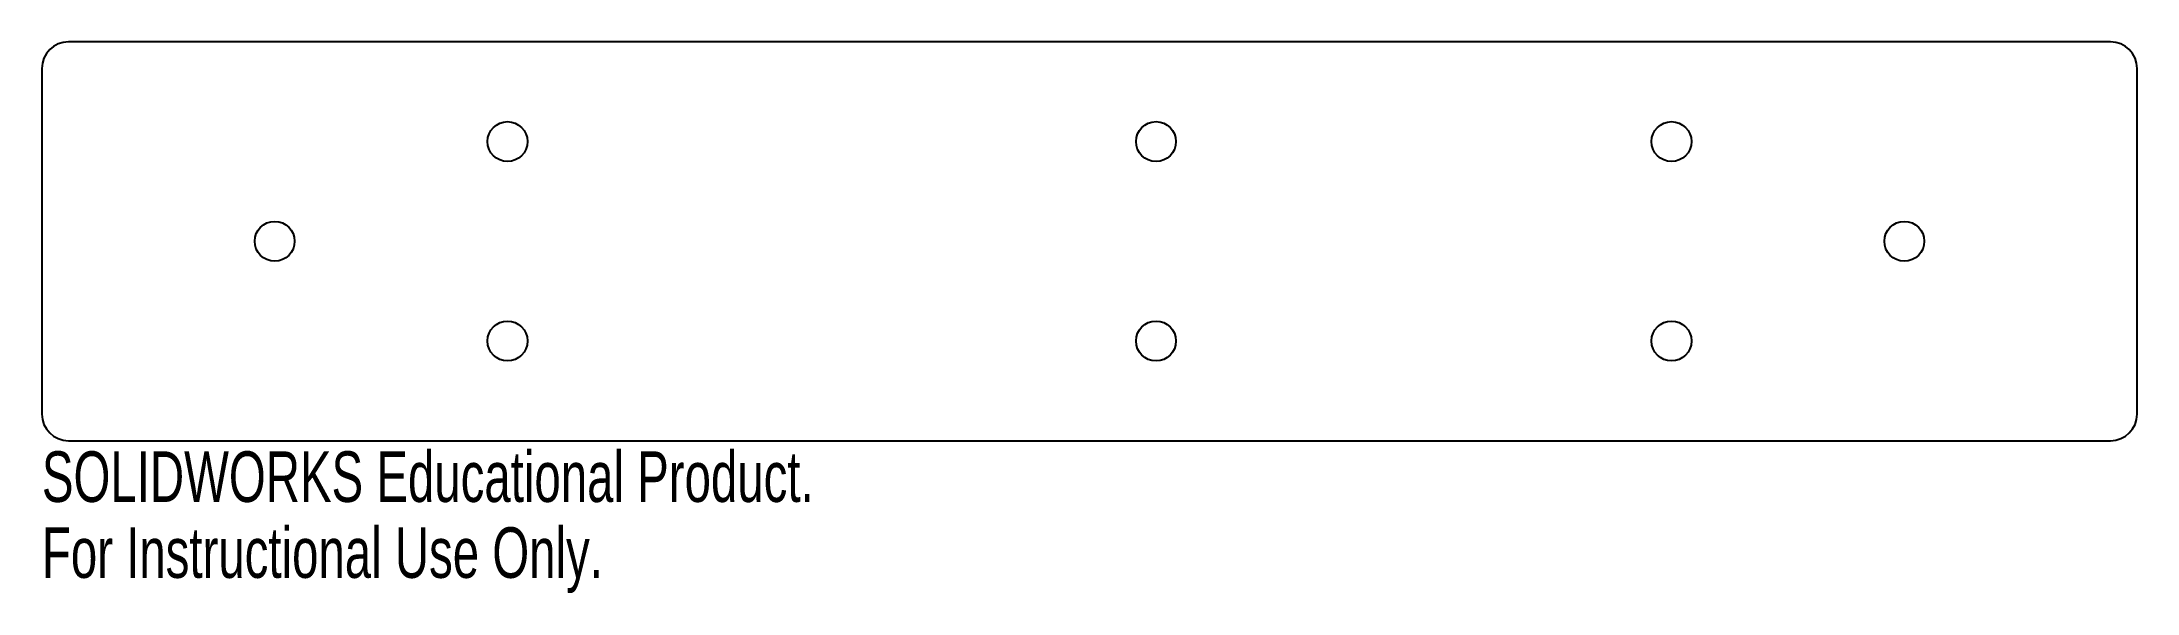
# Model space of a CAD drawing. Header units: inches. Extents: x -3.94 to 3.94, y -0.07 to 2.
import ezdxf

# ---------------------------------------------------------------- set-up
doc = ezdxf.new("R2010")
doc.units = ezdxf.units.IN
doc.header["$MEASUREMENT"] = 0
doc.styles.add('SLDTEXTSTYLE0', font='TXT', dxfattribs={"width": 0.7})

msp = doc.modelspace()

# ---------------------------------------------------------------- linework, layer by layer
at = {"color": 7, "linetype": 'Continuous', "lineweight": 25}
for p, q in [((3.8375, 2), (-3.8375, 2)), ((-3.9375, 1.9), (-3.9375, 0.6)), ((3.9375, 0.6), (3.9375, 1.9)), ((-3.8375, 0.5), (3.8375, 0.5))]:
    msp.add_line(p, q, dxfattribs=at)
for centre in [(-2.1875, 1.625), (0.25, 1.625), (2.1875, 1.625), (-3.0625, 1.25), (3.0625, 1.25), (-2.1875, 0.875), (0.25, 0.875), (2.1875, 0.875)]:
    msp.add_circle(centre, 0.075, dxfattribs=at)
for centre, start, end in [((-3.8375, 1.9), 90, 180), ((3.8375, 1.9), 0, 90), ((-3.8375, 0.6), 180, 270), ((3.8375, 0.6), 270, 0)]:
    msp.add_arc(centre, 0.1, start, end, dxfattribs=at)

# ---------------------------------------------------------------- texts
at = {"color": 7, "linetype": 'Continuous', "char_height": 0.1903, "attachment_point": 1, "style": 'SLDTEXTSTYLE0'}
for s, insert in [('SOLIDWORKS Educational Product.', (-3.9375, 0.4599)), ('For Instructional Use Only.', (-3.9375, 0.1744))]:
    msp.add_mtext(s, dxfattribs=dict(at, insert=insert))

doc.saveas('drawing.dxf')
